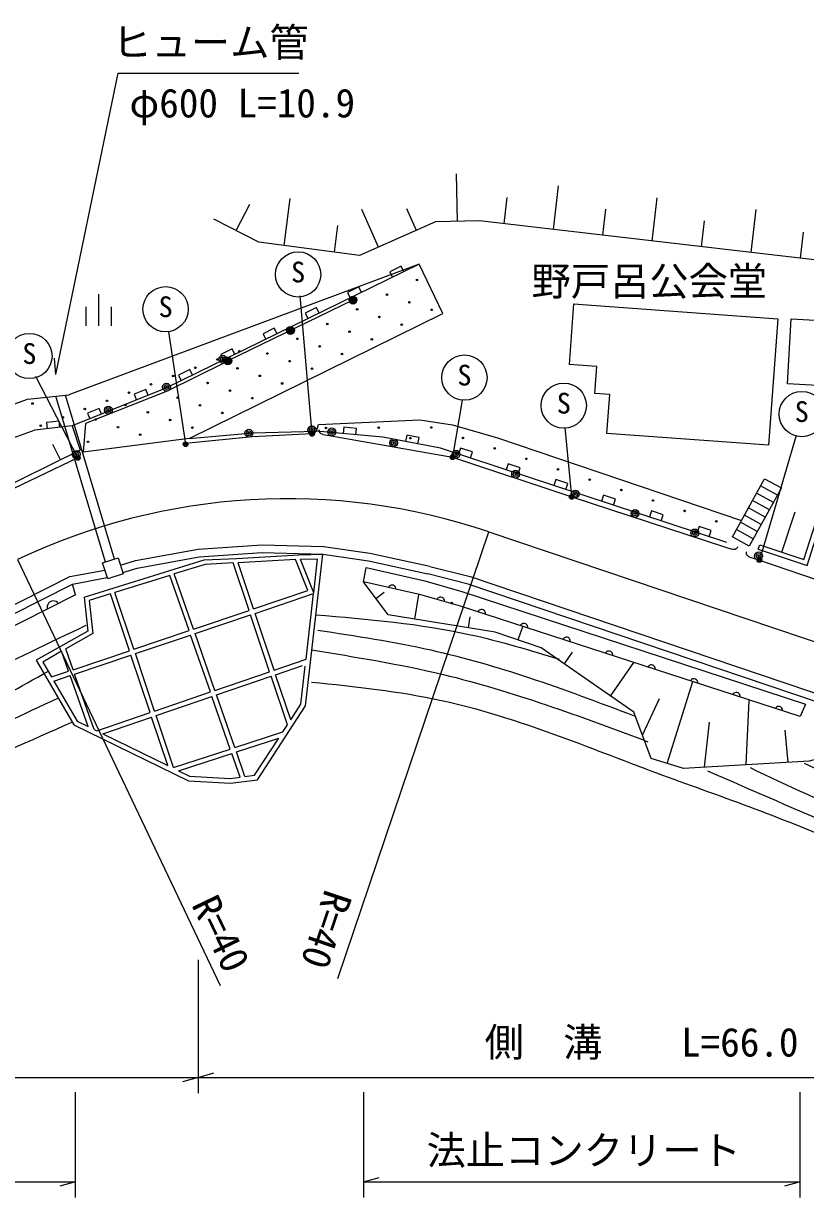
# Model space of a CAD drawing. Units: millimetres, scale not verified. Extents: x 40000 to 680000, y 20000 to 380000.
# Drawn here: x 300018 to 349798, y 241337 to 316044 of the extents above; entities that cross this region are included whole.
import ezdxf
from ezdxf.enums import TextEntityAlignment as Align

# ---------------------------------------------------------------- set-up
doc = ezdxf.new("R2010")
doc.units = ezdxf.units.MM
doc.header["$LTSCALE"] = 1000
doc.layers.add('M-BGD', color=7, linetype='Continuous', lineweight=25)
doc.styles.add('ＭＳ ゴシック', font='')
doc.styles.get('ＭＳ ゴシック').set_extended_font_data('MS Gothic')

msp = doc.modelspace()

# ---------------------------------------------------------------- linework, layer by layer
at = {"layer": 'M-BGD'}
for p, q in [((327642, 303445), (327576, 306481)), ((333759, 302928), (334083, 305714)), ((316605, 301919), (317004, 304909)), ((330617, 303293), (330813, 304972)), ((340044, 302197), (340364, 304958)), ((313567, 302865), (314428, 304552)), ((322620, 301812), (321554, 304217)), ((325031, 302881), (324429, 304240)), ((336901, 302563), (337095, 304227)), ((346328, 301467), (346646, 304202)), ((343186, 301832), (343377, 303481)), ((319811, 301491), (320036, 303181)), ((349470, 301101), (349664, 302770)), ((325212, 300724), (302900, 292419)), ((304791, 298813), (304791, 296813)), ((320993, 298440), (313027, 294579)), ((318385, 289929), (317639, 298721)), ((335027, 298200), (334748, 294336)), ((303991, 298013), (303991, 296813)), ((305591, 298013), (305591, 296813)), ((309248, 296420), (310338, 289273)), ((302072, 293708), (302001, 294744)), ((312817, 294458), (309156, 292639)), ((303475, 288404), (300804, 293578)), ((305233, 281774), (302084, 292329)), ((305804, 281963), (302692, 292396)), ((309156, 292639), (303976, 290600)), ((327932, 292075), (327327, 288442)), ((303976, 290600), (303810, 288757)), ((318385, 289929), (314602, 289747)), ((319104, 289896), (319596, 289809)), ((334912, 285913), (334503, 290330)), ((302369, 288272), (301883, 289257)), ((310569, 289637), (303810, 288757)), ((314602, 289747), (310554, 289335)), ((319596, 289809), (327327, 288442)), ((349210, 289834), (346867, 281903)), ((303475, 288404), (296054, 284862)), ((327327, 288442), (334912, 285913)), ((347749, 285561), (346676, 286153)), ((348004, 286023), (346931, 286615)), ((334912, 285913), (344637, 282746)), ((347494, 285098), (346420, 285690)), ((346984, 284173), (345910, 284765)), ((347239, 284636), (346165, 285228)), ((348291, 282404), (349143, 284960)), ((346729, 283710), (345655, 284302)), ((320032, 255280), (329634, 283702)), ((329634, 283702), (361516, 272931)), ((346474, 283248), (345400, 283840)), ((344637, 282746), (345113, 282592)), ((346789, 282588), (346884, 282873)), ((299646, 281926), (312535, 254836)), ((314377, 278696), (313364, 281717)), ((317341, 281928), (313675, 281733)), ((314661, 278792), (313675, 281733)), ((318115, 279955), (317341, 281928)), ((317541, 282239), (319073, 282270)), ((318490, 279823), (317658, 281942)), ((346257, 282089), (346730, 281928)), ((346730, 281928), (385185, 268885)), ((309334, 280925), (305841, 279839)), ((310559, 277410), (309334, 280925)), ((310843, 277506), (309620, 281014)), ((303337, 279685), (303140, 280368)), ((325319, 279690), (321652, 280504)), ((306764, 276132), (305555, 279750)), ((307049, 276228), (305841, 279839)), ((314661, 278792), (318115, 279955)), ((314757, 278508), (318483, 279763)), ((318003, 275586), (318483, 279763)), ((322444, 279464), (322971, 279866)), ((324936, 278148), (325191, 279718)), ((310843, 277506), (314377, 278696)), ((310942, 277223), (314473, 278412)), ((315687, 274794), (314473, 278412)), ((315971, 274891), (314757, 278508)), ((328336, 277597), (328449, 278289)), ((307049, 276228), (310559, 277410)), ((312203, 273603), (310942, 277223)), ((331507, 276816), (331805, 277682)), ((307144, 275944), (310657, 277127)), ((311920, 273505), (310657, 277127)), ((302892, 274828), (302446, 276096)), ((303176, 274924), (302711, 276246)), ((303176, 274924), (306764, 276132)), ((303276, 274641), (306859, 275848)), ((308082, 272193), (306859, 275848)), ((308365, 272290), (307144, 275944)), ((334448, 275288), (334969, 276038)), ((315971, 274891), (318003, 275586)), ((316066, 274607), (317775, 275191)), ((337388, 273243), (338874, 275380)), ((301796, 274459), (302892, 274828)), ((301950, 274194), (302992, 274545)), ((304131, 271310), (302992, 274545)), ((304516, 271122), (303276, 274641)), ((312203, 273603), (315687, 274794)), ((312302, 273319), (315782, 274510)), ((316822, 271412), (315782, 274510)), ((317031, 271733), (316066, 274607)), ((308365, 272290), (311920, 273505)), ((340996, 268958), (342615, 274162)), ((308461, 272005), (312018, 273222)), ((313184, 269877), (312018, 273222)), ((313469, 269970), (312302, 273319)), ((339410, 270750), (340513, 273094)), ((346027, 268866), (346211, 272956)), ((349790, 272731), (349455, 271935)), ((304694, 271034), (308082, 272193)), ((309566, 268700), (308461, 272005)), ((305076, 270848), (308177, 271908)), ((309208, 268823), (308177, 271908)), ((316531, 270966), (316822, 271412)), ((343362, 268713), (343684, 271577)), ((304516, 271122), (304694, 271034)), ((305076, 270848), (309208, 268823)), ((313469, 269970), (316531, 270966)), ((313568, 269687), (316271, 270566)), ((348692, 269019), (348508, 271072)), ((309566, 268700), (313184, 269877)), ((309889, 268490), (313283, 269594)), ((313809, 268083), (313283, 269594)), ((314113, 268123), (313568, 269687)), ((311138, 256472), (311138, 247983)), ((110017, 248983), (374476, 248983)), ((311138, 248983), (310138, 248703)), ((311138, 248983), (312138, 249263)), ((303337, 241337), (303337, 248041)), ((321652, 248041), (321652, 241337)), ((349455, 241337), (349455, 248041)), ((275177, 242337), (303337, 242337)), ((303337, 242337), (302337, 242057)), ((321652, 242337), (322652, 242617)), ((321652, 242337), (349455, 242337)), ((349455, 242337), (348455, 242057))]:
    msp.add_line(p, q, dxfattribs=at)
for points in [[(302072, 293708), (306049, 312881), (317549, 312881)], [(355805, 301105), (354183, 300554), (329046, 303476), (326237, 303415), (321414, 301278), (315002, 302133), (312132, 303598)], [(325212, 300724), (309077, 292833), (303118, 290431), (300734, 290169), (294892, 288048), (291497, 286212), (286496, 280233), (281541, 278479), (273617, 277488), (266799, 278697), (261346, 281181), (259417, 282451)], [(310569, 289637), (326710, 297579), (325212, 300724)], [(324226, 300242), (324051, 300601), (323332, 300250), (323508, 299890)], [(321537, 298927), (321362, 299286), (320643, 298935), (320819, 298575)], [(335027, 298200), (348032, 297258), (347449, 289210), (337155, 289956), (337335, 292439), (336397, 292507), (336520, 294208), (334748, 294336)], [(318848, 297612), (318673, 297971), (317954, 297619), (318130, 297260)], [(316159, 296296), (315984, 296656), (315265, 296304), (315441, 295945)], [(313470, 294981), (313295, 295341), (312576, 294989), (312752, 294630)], [(310781, 293666), (310605, 294025), (309887, 293674), (310063, 293315)], [(273369, 279472), (281078, 280437), (285313, 281936), (290209, 287789), (294070, 289877), (300277, 292131), (302900, 292419)], [(307959, 292382), (307809, 292753), (307067, 292454), (307217, 292083)], [(304979, 291181), (304829, 291552), (304087, 291253), (304237, 290882)], [(302323, 290343), (302280, 290741), (301485, 290654), (301528, 290256)], [(318666, 290096), (318803, 290535), (325239, 290827), (327335, 290510), (330194, 289681), (345714, 284409)], [(303118, 290431), (303622, 288890), (296104, 285184), (286496, 280233)], [(310569, 289637), (314619, 290004), (318666, 290096)], [(344796, 283027), (326567, 289023), (322887, 289730), (318666, 290096)], [(319104, 289896), (319025, 289910), (318977, 289929), (318924, 289969), (318889, 290005), (318867, 290050), (318848, 290114), (318847, 290165), (318852, 290195)], [(321175, 289879), (321209, 290277), (320412, 290346), (320378, 289948)], [(325120, 289301), (325195, 289694), (324410, 289845), (324334, 289452)], [(328466, 288398), (328591, 288778), (327831, 289028), (327706, 288648)], [(331504, 287399), (331629, 287779), (330870, 288029), (330745, 287649)], [(346789, 282588), (349892, 281554), (351677, 287165), (352104, 288035)], [(346884, 282873), (349698, 281935), (351398, 287277), (351835, 288167)], [(334543, 286400), (334668, 286780), (333908, 287030), (333783, 286650)], [(337581, 285400), (337706, 285780), (336946, 286030), (336821, 285650)], [(340619, 284401), (340744, 284781), (339984, 285031), (339859, 284651)], [(343657, 283401), (343782, 283781), (343022, 284031), (342897, 283651)], [(306191, 281576), (307140, 281868), (311138, 282601), (315205, 282874), (319115, 282769), (322074, 282349), (325880, 281501)], [(345476, 282736), (345463, 282698), (345426, 282648), (345382, 282609), (345319, 282577), (345262, 282564), (345189, 282567), (345113, 282592)], [(346257, 282089), (346181, 282114), (346137, 282140), (346090, 282188), (346061, 282229), (346046, 282276), (346037, 282343), (346043, 282394), (346053, 282422)], [(303884, 279545), (304108, 277385), (300830, 275523), (303214, 271425), (310514, 267850), (313196, 267701), (314910, 267924), (317964, 272617), (319073, 282270)], [(303884, 279545), (311523, 281919), (313588, 281990), (317541, 282239)], [(306337, 281098), (307259, 281381), (311200, 282104), (315215, 282374), (319073, 282270), (321984, 281857), (325764, 281014)], [(313364, 281717), (311576, 281621), (309620, 281014)], [(318490, 279823), (318736, 281963), (317658, 281942)], [(256547, 276017), (260102, 273995), (263761, 272478), (267615, 271390), (275360, 269539), (277400, 269439), (281380, 270159), (285491, 272009), (302978, 280846), (305196, 281266)], [(321652, 280504), (321842, 281422), (325564, 280577)], [(374495, 264770), (328316, 280371), (325764, 281014)], [(325893, 281497), (328457, 280851), (374655, 265244)], [(256300, 275582), (259881, 273545), (263597, 272005), (267489, 270906), (275289, 269042), (277432, 268936), (281529, 269678), (285706, 271557), (303140, 280368), (305351, 280787)], [(354896, 270429), (350025, 269096), (342029, 268637), (339962, 269280), (338859, 272221), (332977, 276310), (330036, 277321), (323236, 278424), (321652, 280504)], [(323730, 280043), (323723, 280106), (323705, 280161), (323667, 280221), (323624, 280261), (323570, 280293), (323492, 280311), (323429, 280304), (323374, 280286), (323314, 280248), (323274, 280206), (323241, 280151)], [(325564, 280577), (327914, 279898), (349790, 272731)], [(303337, 279685), (286000, 270929), (281568, 268998), (277381, 268211), (275177, 268070)], [(305555, 279750), (304208, 279332), (304426, 277221), (302711, 276246)], [(349455, 271935), (327832, 278976), (325319, 279690)], [(326816, 279264), (326813, 279328), (326798, 279384), (326764, 279446), (326724, 279488), (326671, 279524), (326594, 279546), (326531, 279543), (326475, 279528), (326413, 279493), (326371, 279453), (326335, 279401)], [(302249, 279136), (302178, 279207), (302099, 279257), (301991, 279292), (301898, 279299), (301798, 279284), (301684, 279226), (301613, 279155), (301563, 279076), (301527, 278968), (301521, 278875), (301535, 278775)], [(329421, 278458), (329421, 278521), (329408, 278578), (329376, 278641), (329337, 278685), (329286, 278723), (329210, 278748), (329147, 278747), (329090, 278734), (329027, 278702), (328983, 278664), (328946, 278613)], [(332124, 277578), (332124, 277641), (332111, 277698), (332078, 277761), (332040, 277805), (331989, 277843), (331913, 277868), (331850, 277867), (331793, 277854), (331730, 277822), (331686, 277784), (331649, 277733)], [(334827, 276698), (334826, 276761), (334813, 276818), (334781, 276881), (334743, 276925), (334692, 276963), (334616, 276988), (334553, 276987), (334496, 276974), (334433, 276942), (334389, 276904), (334351, 276853)], [(302446, 276096), (301242, 275411), (301796, 274459)], [(337530, 275818), (337529, 275881), (337516, 275938), (337484, 276001), (337446, 276045), (337395, 276083), (337319, 276108), (337256, 276107), (337199, 276094), (337136, 276062), (337092, 276024), (337054, 275973)], [(317031, 271733), (317674, 272722), (317953, 275147)], [(340233, 274938), (340232, 275001), (340219, 275058), (340187, 275121), (340149, 275165), (340098, 275203), (340022, 275227), (339959, 275227), (339902, 275214), (339839, 275182), (339795, 275144), (339757, 275093)], [(301950, 274194), (303427, 271655), (304131, 271310)], [(342935, 274058), (342935, 274121), (342922, 274178), (342890, 274241), (342852, 274285), (342801, 274323), (342725, 274347), (342661, 274347), (342605, 274334), (342542, 274302), (342498, 274264), (342460, 274213)], [(345638, 273178), (345638, 273241), (345625, 273298), (345593, 273361), (345554, 273405), (345504, 273443), (345428, 273467), (345364, 273467), (345307, 273454), (345244, 273422), (345200, 273384), (345163, 273333)], [(348341, 272298), (348341, 272361), (348328, 272418), (348296, 272481), (348257, 272525), (348206, 272563), (348130, 272587), (348067, 272587), (348010, 272574), (347947, 272542), (347903, 272503), (347866, 272453)], [(314113, 268123), (314734, 268204), (316271, 270566)], [(309889, 268490), (310592, 268146), (313185, 268002), (313809, 268083)]]:
    msp.add_lwpolyline(points, dxfattribs=at)
for points in [[(348649, 293115), (348884, 297258), (351940, 297085), (351705, 292941)], [(345145, 283377), (347186, 287078), (348259, 286486), (346219, 282785)], [(306044, 282037), (306372, 281027), (305378, 280705), (305051, 281715)]]:
    msp.add_lwpolyline(points, close=True, dxfattribs=at)
for centre, radius in [((317502, 300072), 1440), ((325063, 299724), 50), ((309066, 297862), 1440), ((323160, 298787), 50), ((320993, 298440), 250), ((320993, 298440), 220), ((320993, 298440), 190), ((320993, 298440), 160), ((320993, 298440), 130), ((320993, 298440), 100), ((320993, 298440), 70), ((320993, 298440), 40), ((320993, 298440), 10), ((324580, 298304), 50), ((321256, 297851), 50), ((322676, 297367), 50), ((326000, 297821), 50), ((317010, 296510), 250), ((317010, 296510), 220), ((317010, 296510), 190), ((317010, 296510), 160), ((317010, 296510), 130), ((317010, 296510), 100), ((319353, 296914), 50), ((324096, 296884), 50), ((300397, 294884), 1440), ((317010, 296510), 70), ((317010, 296510), 40), ((317010, 296510), 10), ((317450, 295978), 50), ((320773, 296431), 50), ((322193, 295948), 50), ((313762, 295186), 50), ((315546, 295041), 50), ((318870, 295494), 50), ((312357, 294660), 50), ((312705, 294682), 250), ((312705, 294682), 150), ((312705, 294682), 50), ((313027, 294579), 250), ((313027, 294579), 220), ((313027, 294579), 190), ((313027, 294579), 160), ((313027, 294579), 130), ((313027, 294579), 100), ((313027, 294579), 70), ((313027, 294579), 40), ((313027, 294579), 10), ((316966, 294558), 50), ((320290, 295011), 50), ((328087, 293510), 1440), ((309547, 293609), 50), ((310952, 294135), 50), ((313643, 294105), 50), ((315063, 293621), 50), ((318386, 294074), 50), ((308142, 293084), 50), ((309123, 292902), 250), ((309123, 292902), 150), ((309123, 292902), 50), ((311740, 293168), 50), ((316483, 293138), 50), ((334412, 291726), 1440), ((306737, 292558), 50), ((309836, 292232), 50), ((313159, 292685), 50), ((314579, 292201), 50), ((349559, 291190), 1440), ((300592, 291860), 50), ((303927, 291507), 50), ((305424, 291439), 250), ((305424, 291439), 150), ((305332, 292032), 50), ((305424, 291439), 50), ((306513, 291778), 50), ((311256, 291748), 50), ((302522, 290981), 50), ((304609, 290842), 50), ((307933, 291295), 50), ((309353, 290812), 50), ((312676, 291265), 50), ((301118, 290456), 50), ((306029, 290359), 50), ((307449, 289875), 50), ((310773, 290328), 50), ((314365, 289974), 250), ((314365, 289974), 150), ((314365, 289974), 50), ((318373, 290179), 250), ((318373, 290179), 150), ((318385, 289929), 150), ((318385, 289929), 90), ((318373, 290179), 50), ((318385, 289929), 30), ((319276, 290305), 50), ((319640, 290055), 250), ((319640, 290055), 150), ((319640, 290055), 50), ((322630, 290319), 50), ((325984, 290332), 50), ((304126, 289422), 50), ((310338, 289273), 150), ((310338, 289273), 90), ((310338, 289273), 30), ((323579, 289359), 250), ((323579, 289359), 150), ((323579, 289359), 50), ((324645, 289656), 50), ((327999, 289669), 50), ((303367, 288630), 250), ((303367, 288630), 150), ((303367, 288630), 50), ((303475, 288404), 150), ((303475, 288404), 90), ((303475, 288404), 30), ((327327, 288442), 150), ((327327, 288442), 90), ((327327, 288442), 30), ((327548, 288632), 250), ((327548, 288632), 150), ((327548, 288632), 50), ((330014, 289006), 50), ((332029, 288343), 50), ((334044, 287680), 50), ((331343, 287367), 250), ((331343, 287367), 150), ((331343, 287367), 50), ((336059, 287017), 50), ((335137, 286103), 250), ((335137, 286103), 150), ((335137, 286103), 50), ((338074, 286354), 50), ((334912, 285913), 150), ((334912, 285913), 90), ((334912, 285913), 30), ((340090, 285691), 50), ((338941, 284864), 250), ((338941, 284864), 150), ((338941, 284864), 50), ((342105, 285029), 50), ((344120, 284366), 50), ((342745, 283626), 250), ((342745, 283626), 150), ((342745, 283626), 50), ((346810, 282165), 250), ((346810, 282165), 150), ((346867, 281903), 150), ((346810, 282165), 50), ((346867, 281903), 90), ((346867, 281903), 30), ((327267, 279160), 50)]:
    msp.add_circle(centre, radius, dxfattribs=at)
msp.add_arc((316831, 245806), 40000, 71.33359, 115.44397, dxfattribs=at)
for points, knots in [([(318630, 278418), (321941, 278139), (325251, 277861), (328474, 277151), (330375, 276732), (332245, 276163), (334115, 275595)], [0, 0, 0, 0, 1, 1, 1, 2, 2, 2, 2]), ([(274469, 267617), (276509, 267657), (278548, 267697), (280536, 268022), (283773, 268551), (286873, 269837), (289920, 271177), (294707, 273282), (299360, 275522), (304014, 277762)], [0, 0, 0, 0, 1, 1, 1, 2, 2, 2, 3, 3, 3, 3]), ([(318749, 277443), (321159, 277077), (323570, 276711), (325946, 276178), (328048, 275707), (330123, 275106), (332170, 274428), (334429, 273679), (336655, 272838), (338880, 271996)], [0, 0, 0, 0, 1, 1, 1, 2, 2, 2, 3, 3, 3, 3]), ([(318360, 276178), (321166, 275730), (323971, 275281), (326724, 274622), (331161, 273560), (335458, 271951), (339756, 270343)], [0, 0, 0, 0, 1, 1, 1, 2, 2, 2, 2]), ([(271025, 265352), (273134, 265306), (275243, 265259), (277334, 265433), (282059, 265828), (286691, 267355), (291052, 269316), (294682, 270949), (298125, 272883), (301568, 274817)], [0, 0, 0, 0, 1, 1, 1, 2, 2, 2, 3, 3, 3, 3]), ([(318360, 274136), (321139, 273847), (323918, 273557), (326626, 272969), (331186, 271978), (335545, 270139), (339950, 268495), (343867, 267034), (347820, 265727), (351621, 264021), (353845, 263052), (356042, 262003), (358040, 260617), (360531, 258842), (362676, 256466), (365431, 255268), (367103, 254542), (368999, 254250), (370683, 253518), (372093, 252905), (373354, 251984), (374615, 251064)], [0, 0, 0, 0, 1, 1, 1, 2, 2, 2, 3, 3, 3, 4, 4, 4, 5, 5, 5, 6, 6, 6, 7, 7, 7, 7]), ([(270668, 263411), (273034, 263106), (275400, 262801), (277705, 263007), (281535, 263349), (285195, 265104), (288787, 266808), (293336, 268966), (297775, 271042), (302215, 273118)], [0, 0, 0, 0, 1, 1, 1, 2, 2, 2, 3, 3, 3, 3]), ([(269131, 262198), (271682, 261788), (274233, 261378), (276734, 261551), (280275, 261794), (283715, 263203), (287088, 264624), (292543, 266922), (297824, 269252), (303105, 271581)], [0, 0, 0, 0, 1, 1, 1, 2, 2, 2, 3, 3, 3, 3]), ([(349710, 268969), (353065, 267404), (356420, 265840), (359813, 264364), (364503, 262323), (369266, 260451), (374246, 259141), (379402, 257784), (384791, 257030), (390053, 257491), (393979, 257835), (397835, 258856), (401667, 259897), (407941, 261601), (414154, 263360), (420367, 265120)], [0, 0, 0, 0, 1, 1, 1, 2, 2, 2, 3, 3, 3, 4, 4, 4, 5, 5, 5, 5]), ([(343549, 268495), (346462, 267223), (349376, 265951), (352302, 264702), (356278, 263004), (360276, 261348), (364069, 259256), (367405, 257416), (370583, 255238), (374087, 253810), (375939, 253054), (377882, 252508), (379825, 251962)], [0, 0, 0, 0, 1, 1, 1, 2, 2, 2, 3, 3, 3, 4, 4, 4, 4]), ([(346272, 268690), (348687, 267551), (351102, 266412), (353566, 265383), (356889, 263994), (360301, 262804), (363680, 261590), (369417, 259529), (375060, 257397), (380895, 255268), (385293, 253685), (389776, 252098), (394316, 251864), (400465, 251486), (406782, 253419), (412471, 256241), (417201, 258588), (421496, 261549), (426378, 263146), (427958, 263663), (429600, 264037), (431241, 264410)], [0, 0, 0, 0, 1, 1, 1, 2, 2, 2, 3, 3, 3, 4, 4, 4, 5, 5, 5, 6, 6, 6, 7, 7, 7, 7])]:
    msp.add_open_spline(points, degree=3, knots=knots, dxfattribs=at)

# ---------------------------------------------------------------- texts
at = {"layer": 'M-BGD', "style": 'ＭＳ ゴシック'}
for s, height, p in [('ヒューム管', 1833, (305674, 313381)), ('φ600 L=10.9', 1833, (306763, 309515)), ('S', 1320, (317052, 299172)), ('野戸呂公会堂', 1833, (332356, 298180)), ('S', 1320, (308616, 296962)), ('S', 1320, (299947, 293984)), ('S', 1320, (327637, 292610)), ('S', 1320, (333962, 290826)), ('S', 1320, (349109, 290290)), ('側\u3000溝\u3000\u3000L=66.0', 1833, (329370, 249755)), ('法止コンクリート', 1833, (325678, 242877))]:
    msp.add_text(s, height=height, dxfattribs=at).set_placement(p, align=Align.BOTTOM_LEFT)
for rotation, p in [(251.5, (318708, 261206)), (295.7, (310191, 259743))]:
    msp.add_text('R=40', height=1833, rotation=rotation, dxfattribs=at).set_placement(p, align=Align.BOTTOM_LEFT)

doc.saveas('drawing.dxf')
